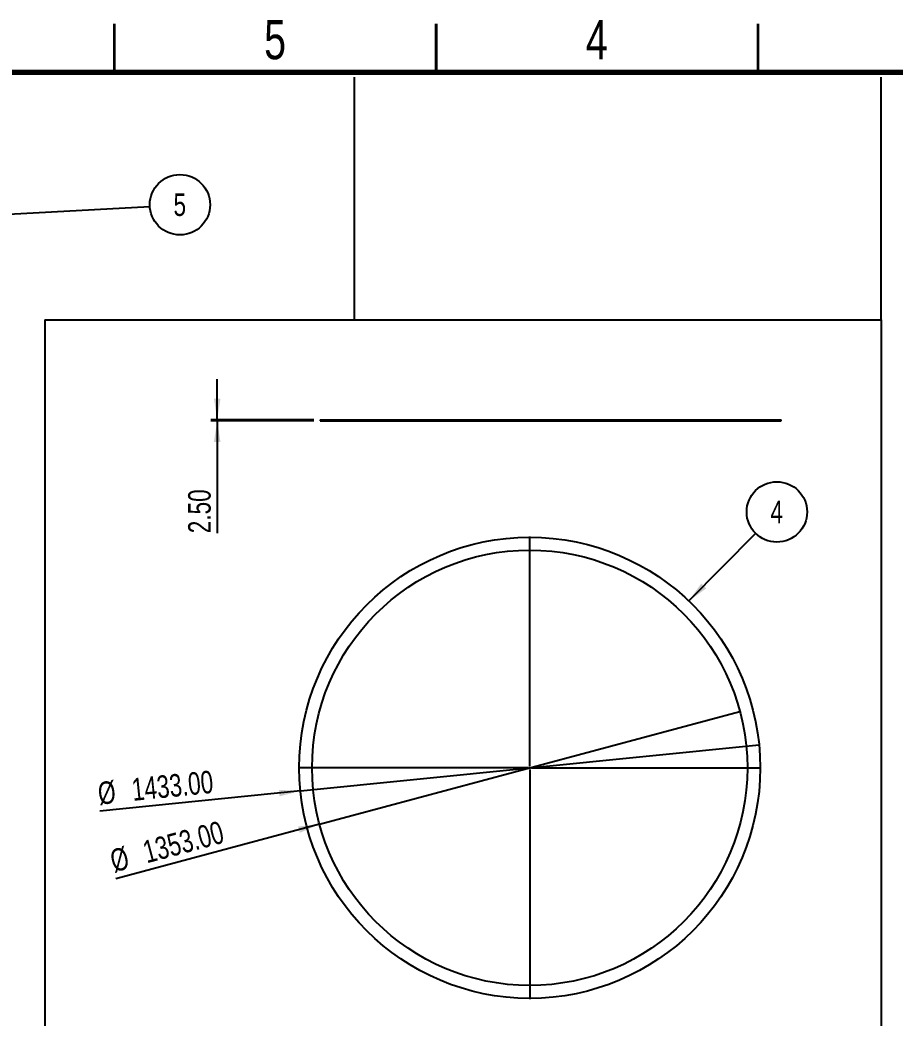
# Model space of a CAD drawing. Header units: millimetres. Extents: x 2 to 418, y 2 to 295.
# Drawn here: x 145.3 to 281.3, y 140 to 295.1 of the extents above; entities that cross this region are included whole.
import ezdxf

# ---------------------------------------------------------------- set-up
doc = ezdxf.new("R2010")
doc.units = ezdxf.units.MM
doc.layers.add('RED_DIMENSION', color=1, linetype='Continuous')
doc.styles.add('SLDTEXTSTYLE0', font='TXT', dxfattribs={"width": 0.75})
doc.dimstyles.new('SLDDIMSTYLE0', dxfattribs={"dimtxt": 0.18, "dimasz": 1.016, "dimexe": 0, "dimexo": 0.0625, "dimgap": 0, "dimtad": 0, "dimtih": 1, "dimtoh": 1, "dimdec": 0, "dimrnd": 1e-09, "dimzin": 0, "dimdsep": 46, "dimtxsty": 'Standard', "dimblk1": 'DOT', "dimblk2": 'DOT', "dimsah": 1, "dimcen": 0.09, "dimadec": 0, "dimazin": 0, "dimtfac": 1.016, "dimtdec": 0, "dimtofl": 0, "dimtmove": 0, "dimatfit": 3, "dimldrblk": 'DOT', "dimfxl": 0, "dimfrac": 2, "dimtolj": 1, "dimtzin": 0, "dimarcsym": 0})
doc.dimstyles.new('SLDDIMSTYLE1', dxfattribs={"dimtxt": 0.18, "dimasz": 3.302, "dimexe": 0, "dimexo": 0.0625, "dimgap": 0, "dimtad": 0, "dimtih": 1, "dimtoh": 1, "dimdec": 0, "dimrnd": 1e-09, "dimzin": 0, "dimdsep": 46, "dimtxsty": 'Standard', "dimsah": 1, "dimcen": 0.09, "dimadec": 0, "dimazin": 0, "dimtfac": 3.302, "dimtdec": 0, "dimtofl": 0, "dimtmove": 0, "dimatfit": 3, "dimfxl": 0, "dimfrac": 2, "dimtolj": 1, "dimtzin": 0, "dimarcsym": 0})
doc.dimstyles.new('SLDDIMSTYLE8', dxfattribs={"dimtxt": 3.5, "dimasz": 3.302, "dimexe": 0, "dimexo": 0.0625, "dimgap": 0.875, "dimtad": 1, "dimlfac": 20, "dimrnd": 1e-09, "dimzin": 4, "dimdsep": 46, "dimtxsty": 'SLDTEXTSTYLE0', "dimsah": 1, "dimcen": 0.09, "dimadec": 0, "dimazin": 1, "dimtfac": 1, "dimtmove": 0, "dimatfit": 0, "dimfxl": 0, "dimfrac": 2, "dimtolj": 1, "dimtzin": 12, "dimarcsym": 0})
doc.dimstyles.new('SLDDIMSTYLE9', dxfattribs={"dimtxt": 3.5, "dimasz": 3.302, "dimexe": 0, "dimexo": 0.0625, "dimgap": 0.875, "dimtad": 1, "dimlfac": 20, "dimrnd": 1e-09, "dimzin": 4, "dimdsep": 46, "dimtxsty": 'SLDTEXTSTYLE0', "dimblk1": 'NONE', "dimsah": 1, "dimcen": 0, "dimadec": 0, "dimazin": 1, "dimtfac": 1, "dimtmove": 0, "dimatfit": 3, "dimldrblk": 'NONE', "dimfxl": 0, "dimfrac": 2, "dimtolj": 1, "dimtzin": 12, "dimarcsym": 0})

# ---------------------------------------------------------------- blocks, each defined once
blk = doc.blocks.new('SW_NOTE_5')
at = {"layer": 'RED_DIMENSION', "color": 0}
blk.add_circle((4.68, 0.26), 4.69, dxfattribs=at)
at = {"layer": 'RED_DIMENSION', "color": 0, "insert": (4.65, 2.02), "char_height": 3.5, "attachment_point": 2, "style": 'SLDTEXTSTYLE0'}
blk.add_mtext('5', dxfattribs=at)
blk = doc.blocks.new('_DOT')
at = {"color": 0, "linetype": 'ByBlock', "lineweight": -2}
blk.add_line((-0.5, 0), (-1, 0), dxfattribs=at)
at = {"color": 0, "linetype": 'ByBlock', "const_width": 0.5}
blk.add_lwpolyline([(-0.25, 0, 1), (0.25, 0, 1)], format="xyb", close=True, dxfattribs=at)
blk = doc.blocks.new('_D_19')
at = {"layer": 'RED_DIMENSION'}
for q in [(257.19, 187.66), (160.17, 161.66)]:
    blk.add_line((191.85, 170.15), q, dxfattribs=at)
blk.add_solid([(191.85, 170.15), (188.53, 169.78), (188.79, 168.8)], dxfattribs=at)
at = {"layer": 'RED_DIMENSION', "char_height": 3.5, "attachment_point": 1, "rotation": 15, "style": 'SLDTEXTSTYLE0'}
for s, insert in [('1353.00', (164.09, 167.43)), ('%%c', (159, 166.02))]:
    blk.add_mtext(s, dxfattribs=dict(at, insert=insert))
blk = doc.blocks.new('_NONE')
blk = doc.blocks.new('_D_20')
at = {"layer": 'RED_DIMENSION'}
for q in [(260.16, 182.5), (157.71, 172.17)]:
    blk.add_line((188.88, 175.31), q, dxfattribs=at)
blk.add_solid([(188.88, 175.31), (185.54, 175.48), (185.64, 174.47)], dxfattribs=at)
at = {"layer": 'RED_DIMENSION', "char_height": 3.5, "attachment_point": 1, "rotation": 5.7574, "style": 'SLDTEXTSTYLE0'}
for s, insert in [('1433.00', (162.5, 177.24)), ('%%c', (157.25, 176.65))]:
    blk.add_mtext(s, dxfattribs=dict(at, insert=insert))
blk = doc.blocks.new('SW_NOTE_10')
at = {"layer": 'RED_DIMENSION', "color": 0}
blk.add_circle((3.3, 3.34), 4.69, dxfattribs=at)
at = {"layer": 'RED_DIMENSION', "color": 0, "insert": (3.26, 5.09), "char_height": 3.5, "attachment_point": 2, "style": 'SLDTEXTSTYLE0'}
blk.add_mtext('4', dxfattribs=at)
blk = doc.blocks.new('SW_CENTERMARKSYMBOL_7')
at = {"layer": 'RED_DIMENSION', "color": 0}
for p, q in [((0, 0.25), (0, 35.95)), ((-0.25, 0), (-35.95, 0)), ((0, 0), (-0.125, 0)), ((0, 0), (0, 0.125)), ((0, 0), (0, -0.125)), ((0, 0), (0.125, 0)), ((0.25, 0), (35.95, 0)), ((0, -0.25), (0, -35.95))]:
    blk.add_line(p, q, dxfattribs=at)
blk = doc.blocks.new('SW_CENTERMARKSYMBOL_8')
at = {"layer": 'RED_DIMENSION', "color": 0}
for p, q in [((0, 0.25), (0, 35.95)), ((-0.25, 0), (-35.95, 0)), ((0, 0), (-0.125, 0)), ((0, 0), (0, 0.125)), ((0, 0), (0, -0.125)), ((0, 0), (0.125, 0)), ((0.25, 0), (35.95, 0)), ((0, -0.25), (0, -35.95))]:
    blk.add_line(p, q, dxfattribs=at)
blk = doc.blocks.new('_D_21')
at = {"layer": 'RED_DIMENSION'}
for p, q in [((175.94, 232.96), (175.94, 239.31)), ((190.94, 232.96), (174.94, 232.96)), ((190.94, 232.84), (174.94, 232.84)), ((175.94, 232.96), (175.94, 232.84)), ((175.94, 232.84), (175.94, 215.35))]:
    blk.add_line(p, q, dxfattribs=at)
for points in [[(175.94, 232.96), (176.45, 236.27), (175.44, 236.27)], [(175.94, 232.84), (175.44, 229.54), (176.45, 229.54)]]:
    blk.add_solid(points, dxfattribs=at)
at = {"layer": 'RED_DIMENSION', "insert": (171.43, 215.35), "char_height": 3.5, "attachment_point": 1, "rotation": 90, "style": 'SLDTEXTSTYLE0'}
blk.add_mtext('2.50', dxfattribs=at)

msp = doc.modelspace()

# ---------------------------------------------------------------- linework, layer by layer
at = {"color": 7, "linetype": 'Continuous', "lineweight": 35}
for p, q in [((160, 287), (160, 294.5)), ((210, 294.5), (210, 287)), ((210, 287), (210, 294.5)), ((260, 287), (260, 294.5))]:
    msp.add_line(p, q, dxfattribs=at)
at = {"color": 7, "linetype": 'Continuous', "lineweight": 70}
msp.add_line((10, 287), (410, 287), dxfattribs=at)
at = {"color": 7, "linetype": 'Continuous', "lineweight": 25}
for p, q in [((191.94444, 232.96331), (191.94444, 232.83831)), ((191.94444, 232.96331), (263.59444, 232.96331)), ((191.94444, 232.83831), (263.59444, 232.83831)), ((263.59444, 232.83831), (263.59444, 232.96331))]:
    msp.add_line(p, q, dxfattribs=at)
for radius in [35.825, 33.825]:
    msp.add_circle((224.51969, 178.90333), radius, dxfattribs=at)
at = {"layer": 'RED_DIMENSION'}
for p, q in [((197.25958, 248.53103), (197.25958, 286.23817)), ((279.12375, 248.53103), (279.12375, 286.23817)), ((149.13336, 248.53103), (279.12375, 248.53103)), ((149.13336, 248.53103), (149.13336, 118.04449)), ((279.12375, 248.53103), (279.12375, 118.04449))]:
    msp.add_line(p, q, dxfattribs=at)

# ---------------------------------------------------------------- block references
for name, p in [('SW_NOTE_5', (165.47884, 266.1399)), ('SW_NOTE_10', (259.63062, 215.32607)), ('SW_CENTERMARKSYMBOL_7', (224.51969, 178.90333)), ('SW_CENTERMARKSYMBOL_8', (224.51969, 178.90333))]:
    msp.add_blockref(name, p, dxfattribs=at)

# ---------------------------------------------------------------- texts
at = {"color": 7, "linetype": 'Continuous', "lineweight": 0, "char_height": 6.096, "attachment_point": 2, "style": 'SLDTEXTSTYLE0'}
for s, insert in [('5', (184.93862, 295.11369)), ('4', (234.93862, 295.11369))]:
    msp.add_mtext(s, dxfattribs=dict(at, insert=insert))

# ---------------------------------------------------------------- dimensions: what is measured, and where the dimension line sits
at = {"layer": 'RED_DIMENSION'}
dim = msp.add_linear_dim(base=(175.94444, 232.83831), p1=(191.94444, 232.96331), p2=(191.94444, 232.83831), angle=90, dimstyle='SLDDIMSTYLE8', dxfattribs=at)
dim.commit()
dim.dimension.update_dxf_attribs({"geometry": '_D_21', "text_midpoint": (175.94444, 219.88048), "dimtype": 160})
for p1, p2, picture, middle in [((257.19213, 187.65788), (191.84725, 170.14877), '_D_19', (170.76816, 164.50066)), ((260.16397, 182.49718), (188.8754, 175.30948), '_D_20', (168.6256, 173.26779))]:
    dim = msp.add_diameter_dim_2p(p1=p1, p2=p2, dimstyle='SLDDIMSTYLE9', dxfattribs=at)
    dim.commit()
    dim.dimension.update_dxf_attribs({"geometry": picture, "text_midpoint": middle, "dimtype": 163})

# ---------------------------------------------------------------- leaders
for points, dimstyle in [([(125.523, 263.9122), (165.47884, 266.1399)], 'SLDDIMSTYLE0'), ([(249.24628, 204.8268), (259.63062, 215.32607)], 'SLDDIMSTYLE1')]:
    msp.add_leader(points, dimstyle=dimstyle, dxfattribs=at)

doc.saveas('drawing.dxf')
